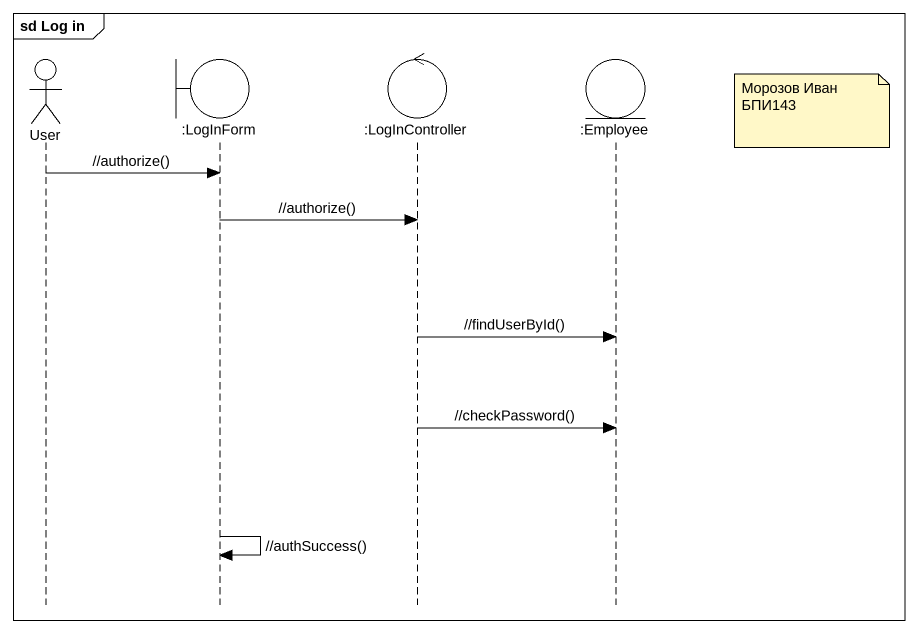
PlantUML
@startuml
mainframe sd Log in
hide footbox
actor User
boundary ":LogInForm" as LogInForm
control ":LogInController" as LogInController
entity ":Employee" as Employee

note right of Employee
  Морозов Иван
  БПИ143
end note
User -> LogInForm : //authorize()
LogInForm -> LogInController : //authorize()
LogInController -> Employee : //findUserById()
LogInController -> Employee : //checkPassword()
LogInForm -> LogInForm : //authSuccess()
@enduml
